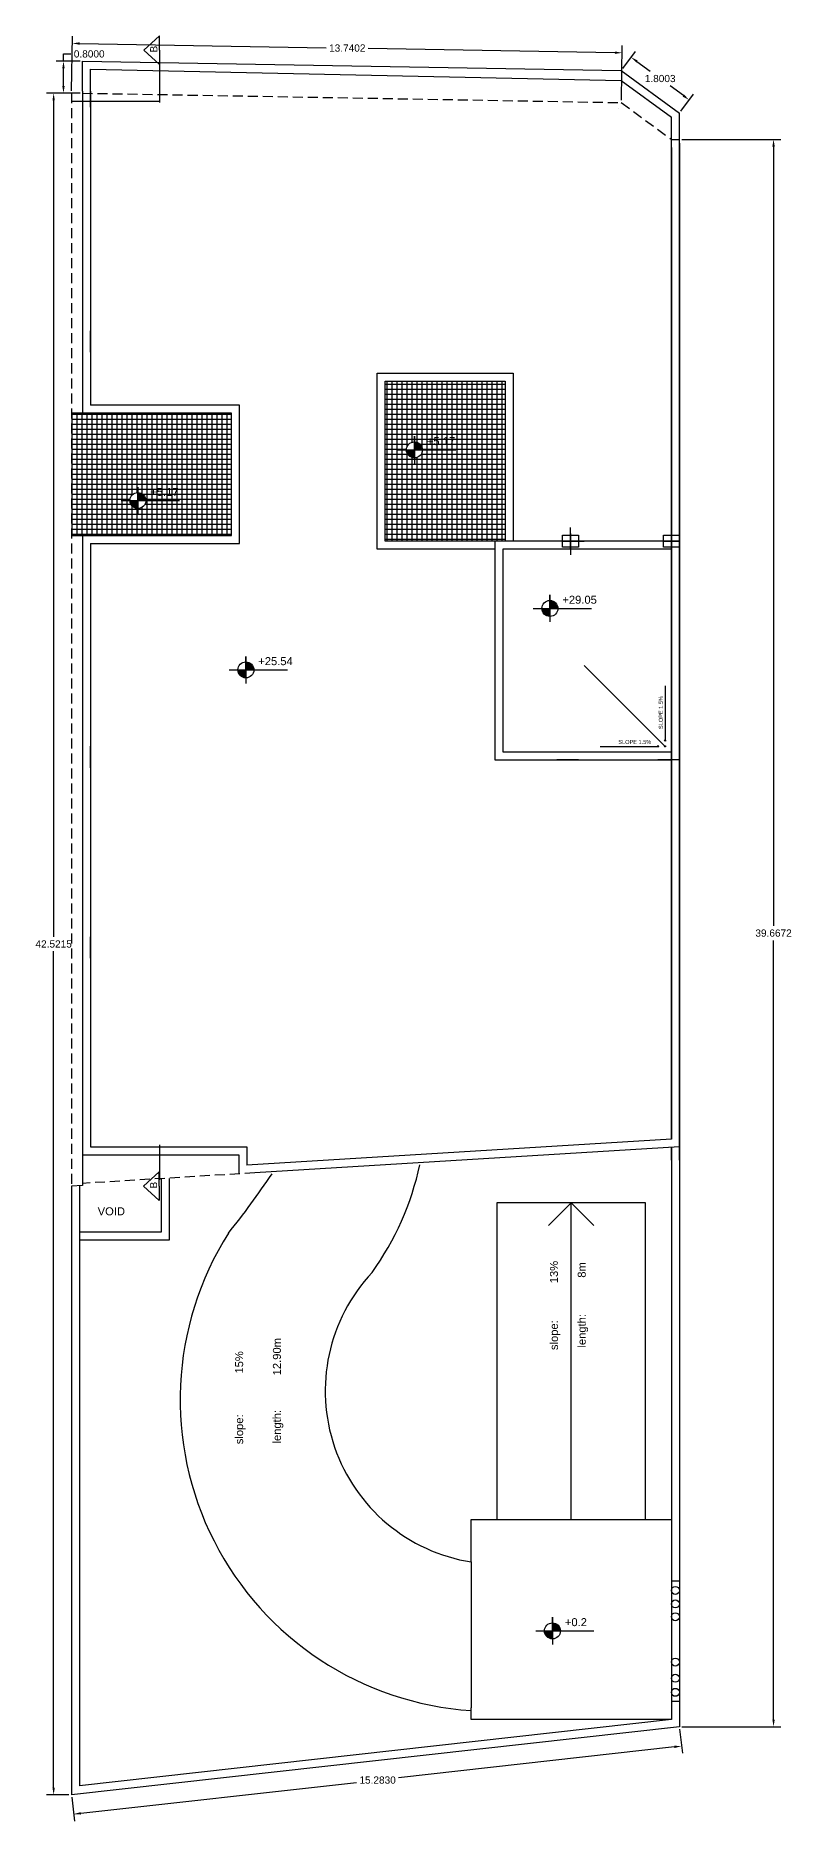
# Model space of a CAD drawing. Header units: inches. Extents: x 5 to 162, y 3 to 116.
# Drawn here: x 133.33 to 152.21, y 70.94 to 115.56 of the extents above; entities that cross this region are included whole.
import ezdxf

# ---------------------------------------------------------------- set-up
doc = ezdxf.new("R2010")
doc.units = ezdxf.units.IN
doc.header["$MEASUREMENT"] = 0
doc.linetypes.add('DASHED2', pattern=[0.375, 0.25, -0.125])
doc.styles.get("Standard").update_dxf_attribs({"font": 'arial.ttf'})
doc.dimstyles.get("Standard").update_dxf_attribs({"dimtxt": 0.18, "dimasz": 0.18, "dimexe": 0.18, "dimexo": 0.0625, "dimgap": 0.09, "dimtad": 0, "dimtih": 1, "dimtoh": 1, "dimdec": 4, "dimzin": 0, "dimdsep": 46, "dimtxsty": 'Standard', "dimcen": 0.09, "dimadec": 0, "dimazin": 0, "dimtfac": 1, "dimtdec": 4, "dimtofl": 0, "dimtmove": 0, "dimatfit": 3, "dimfxl": 1, "dimtolj": 1, "dimtzin": 0, "dimarcsym": 0})

# ---------------------------------------------------------------- blocks, each defined once
blk = doc.blocks.new('*U2')
blk.add_lwpolyline([(-0.2, 0), (0.2, 0), (0.2, -0.3), (-0.2, -0.3)], close=True)
blk = doc.blocks.new('*D146')
at = {"color": 0, "lineweight": -2, "transparency": 16777216}
for p, q in [((134.444, 114.924), (133.848, 114.924)), ((134.028, 114.924), (134.028, 115.104)), ((134.028, 115.104), (134.208, 115.104)), ((134.028, 114.304), (134.028, 114.744)), ((134.444, 114.124), (133.848, 114.124))]:
    blk.add_line(p, q, dxfattribs=at)
at = {"color": 0, "transparency": 16777216}
for points in [[(133.998, 114.744), (134.058, 114.744), (134.028, 114.924)], [(133.998, 114.304), (134.058, 114.304), (134.028, 114.124)]]:
    blk.add_solid(points, dxfattribs=at)
at = {"layer": 'Defpoints', "color": 0, "transparency": 16777216}
for p in [(134.028, 114.924), (134.507, 114.924), (134.507, 114.124)]:
    blk.add_point(p, dxfattribs=at)
at = {"color": 0, "transparency": 16777216, "insert": (134.671, 115.104), "char_height": 0.18, "attachment_point": 5}
blk.add_mtext('\\A1;0.8000', dxfattribs=at)
blk = doc.blocks.new('*D151')
at = {"color": 0, "lineweight": -2, "transparency": 16777216}
for p, q in [((149.479, 112.969), (151.95, 112.969)), ((151.77, 112.789), (151.77, 93.317)), ((151.77, 73.482), (151.77, 92.953)), ((149.479, 73.302), (151.95, 73.302))]:
    blk.add_line(p, q, dxfattribs=at)
at = {"color": 0, "transparency": 16777216}
for points in [[(151.74, 112.789), (151.8, 112.789), (151.77, 112.969)], [(151.74, 73.482), (151.8, 73.482), (151.77, 73.302)]]:
    blk.add_solid(points, dxfattribs=at)
at = {"layer": 'Defpoints', "color": 0, "transparency": 16777216}
for p in [(149.417, 112.969), (149.417, 73.302), (151.77, 73.302)]:
    blk.add_point(p, dxfattribs=at)
at = {"color": 0, "transparency": 16777216, "insert": (151.77, 93.135), "char_height": 0.18, "attachment_point": 5}
blk.add_mtext('\\A1;39.6672', dxfattribs=at)
blk = doc.blocks.new('*D152')
at = {"color": 0, "lineweight": -2, "transparency": 16777216}
for p, q in [((149.424, 73.24), (149.491, 72.64)), ((149.292, 72.799), (142.401, 72.028)), ((134.461, 71.139), (141.352, 71.91)), ((134.235, 71.539), (134.303, 70.94))]:
    blk.add_line(p, q, dxfattribs=at)
at = {"color": 0, "transparency": 16777216}
for points in [[(149.288, 72.829), (149.295, 72.769), (149.471, 72.819)], [(134.458, 71.169), (134.465, 71.109), (134.282, 71.119)]]:
    blk.add_solid(points, dxfattribs=at)
at = {"layer": 'Defpoints', "color": 0, "transparency": 16777216}
for p in [(149.417, 73.302), (134.228, 71.602), (134.282, 71.119)]:
    blk.add_point(p, dxfattribs=at)
at = {"color": 0, "transparency": 16777216, "insert": (141.877, 71.969), "char_height": 0.18, "attachment_point": 5}
blk.add_mtext('\\A1;15.2830', dxfattribs=at)
blk = doc.blocks.new('*D153')
at = {"color": 0, "lineweight": -2, "transparency": 16777216}
for p, q in [((134.166, 114.123), (133.603, 114.123)), ((133.783, 113.943), (133.783, 93.044)), ((133.783, 71.782), (133.783, 92.68)), ((134.166, 71.602), (133.603, 71.602))]:
    blk.add_line(p, q, dxfattribs=at)
at = {"color": 0, "transparency": 16777216}
for points in [[(133.753, 113.943), (133.813, 113.943), (133.783, 114.123)], [(133.753, 71.782), (133.813, 71.782), (133.783, 71.602)]]:
    blk.add_solid(points, dxfattribs=at)
at = {"layer": 'Defpoints', "color": 0, "transparency": 16777216}
for p in [(133.783, 114.123), (134.228, 114.123), (134.228, 71.602)]:
    blk.add_point(p, dxfattribs=at)
at = {"color": 0, "transparency": 16777216, "insert": (133.783, 92.862), "char_height": 0.18, "attachment_point": 5}
blk.add_mtext('\\A1;42.5215', dxfattribs=at)
blk = doc.blocks.new('*D154')
at = {"color": 0, "lineweight": -2, "transparency": 16777216}
for p, q in [((148.004, 114.739), (148.319, 115.167)), ((148.357, 114.916), (148.69, 114.671)), ((149.517, 114.062), (149.184, 114.307)), ((149.454, 113.672), (149.769, 114.1))]:
    blk.add_line(p, q, dxfattribs=at)
at = {"color": 0, "transparency": 16777216}
for points in [[(148.375, 114.94), (148.339, 114.891), (148.212, 115.022)], [(149.535, 114.086), (149.499, 114.038), (149.662, 113.955)]]:
    blk.add_solid(points, dxfattribs=at)
at = {"layer": 'Defpoints', "color": 0, "transparency": 16777216}
for p in [(147.967, 114.689), (149.662, 113.955), (149.417, 113.622)]:
    blk.add_point(p, dxfattribs=at)
at = {"color": 0, "transparency": 16777216, "insert": (148.937, 114.489), "char_height": 0.18, "attachment_point": 5}
blk.add_mtext('\\A1;1.8003', dxfattribs=at)
blk = doc.blocks.new('*D155')
at = {"color": 0, "lineweight": -2, "transparency": 16777216}
for p, q in [((134.23, 114.186), (134.253, 115.548)), ((134.43, 115.365), (140.595, 115.26)), ((147.808, 115.136), (141.643, 115.242)), ((147.968, 113.951), (147.991, 115.313))]:
    blk.add_line(p, q, dxfattribs=at)
at = {"color": 0, "transparency": 16777216}
for points in [[(134.43, 115.395), (134.429, 115.335), (134.25, 115.368)], [(147.808, 115.166), (147.807, 115.106), (147.988, 115.133)]]:
    blk.add_solid(points, dxfattribs=at)
at = {"layer": 'Defpoints', "color": 0, "transparency": 16777216}
for p in [(147.988, 115.133), (134.228, 114.123), (147.967, 113.889)]:
    blk.add_point(p, dxfattribs=at)
at = {"color": 0, "transparency": 16777216, "insert": (141.119, 115.251), "char_height": 0.18, "attachment_point": 5}
blk.add_mtext('\\A1;13.7402', dxfattribs=at)

msp = doc.modelspace()

# ---------------------------------------------------------------- hatches: boundary and pattern name
h = msp.add_hatch()
h.set_pattern_fill('ANSI37', color=256, angle=45)
h.set_pattern_definition([(90, (-99.50704, 20.85136), (-0.125, 3e-17), []), (180, (-99.50704, 20.85136), (-3e-17, -0.125), [])])
h.paths.add_polyline_path([(138.22845, 106.12415), (134.22845, 106.12415), (134.22845, 103.07415), (138.22845, 103.07415)])
h.paths.add_polyline_path([(136.08664, 103.94269, -1), (135.68664, 103.94269, -1)], flags=16)
h.paths.add_polyline_path([(145.06664, 102.92815), (145.06664, 106.92815), (142.06664, 106.92815), (142.06664, 102.92815)])
h.paths.add_polyline_path([(142.59815, 105.20974, -1), (142.99815, 105.20974, -1)], flags=16)
h.paths.add_polyline_path([(136.13119, 103.9515), (136.93815, 103.9515), (136.93815, 104.36364), (136.13119, 104.36364)], flags=24)
h.paths.add_polyline_path([(143.04271, 105.21855), (143.84966, 105.21855), (143.84966, 105.63069), (143.04271, 105.63069)], flags=24)
h = msp.add_hatch(color=256)
h.dxf.hatch_style = 1
h.paths.add_polyline_path([(142.79815, 105.40974), (142.79815, 105.20974), (142.99815, 105.20974, 0.41421356)])
h.paths.add_polyline_path([(142.79815, 105.00974), (142.79815, 105.20974), (142.59815, 105.20974, 0.41421356)])
h = msp.add_hatch(color=256)
h.dxf.hatch_style = 1
h.paths.add_polyline_path([(135.88664, 104.14269), (135.88664, 103.94269), (136.08664, 103.94269, 0.41421356)])
h.paths.add_polyline_path([(135.88664, 103.74269), (135.88664, 103.94269), (135.68664, 103.94269, 0.41421356)])
h = msp.add_hatch(color=256)
h.dxf.hatch_style = 1
h.paths.add_polyline_path([(146.18269, 101.44677), (146.18269, 101.24677), (146.38269, 101.24677, 0.41421356)])
h.paths.add_polyline_path([(146.18269, 101.04677), (146.18269, 101.24677), (145.98269, 101.24677, 0.41421356)])
h = msp.add_hatch(color=256)
h.dxf.hatch_style = 1
h.paths.add_polyline_path([(138.58506, 99.91172), (138.58506, 99.71172), (138.78506, 99.71172, 0.41421356)])
h.paths.add_polyline_path([(138.58506, 99.51172), (138.58506, 99.71172), (138.38506, 99.71172, 0.41421356)])
h = msp.add_hatch(color=256)
h.dxf.hatch_style = 1
h.paths.add_polyline_path([(149.04806, 97.80154, 1), (149.07378, 97.80154, 1)])
h = msp.add_hatch(color=256)
h.dxf.hatch_style = 1
h.paths.add_polyline_path([(146.24582, 75.89748), (146.24582, 75.69748), (146.44582, 75.69748, 0.41421356)])
h.paths.add_polyline_path([(146.24582, 75.49748), (146.24582, 75.69748), (146.04582, 75.69748, 0.41421356)])

# ---------------------------------------------------------------- linework, layer by layer
for p, q in [((136.42845, 115.55993), (136.03334, 115.19993)), ((136.42845, 114.83993), (136.03334, 115.19993)), ((136.42845, 115.19993), (136.42845, 115.55993)), ((136.42845, 115.19993), (136.42845, 113.88727)), ((136.42845, 115.19993), (136.42845, 114.83993)), ((134.50664, 114.17415), (134.50664, 114.92415)), ((134.50664, 114.92415), (147.96664, 114.68869)), ((134.70664, 113.97615), (134.70664, 114.72615)), ((134.70664, 114.72615), (147.96664, 114.44037)), ((147.96664, 114.68869), (149.41664, 113.62166)), ((134.70664, 113.77815), (134.70664, 114.31771)), ((147.96664, 114.44037), (149.21664, 113.52052)), ((134.22845, 113.92305), (134.37845, 113.92305)), ((134.37845, 113.92305), (136.42845, 113.92305)), ((134.50664, 114.17415), (134.50664, 106.12415)), ((134.50664, 113.97615), (134.50664, 107.84615)), ((134.70664, 114.17415), (134.70664, 106.32415)), ((134.70664, 114.17415), (134.70664, 113.63459)), ((147.89826, 113.74069), (147.89871, 113.74036)), ((149.21664, 112.77052), (149.21664, 113.52052)), ((149.41664, 112.87166), (149.41664, 113.62166)), ((149.21664, 112.96883), (149.41664, 112.96883)), ((149.21664, 112.77052), (149.21664, 87.98215)), ((149.21664, 87.98215), (149.21664, 112.77052)), ((149.21664, 112.77052), (149.21664, 87.98215)), ((149.21664, 112.39069), (149.21664, 112.64069)), ((149.41664, 87.46215), (149.41664, 112.87166)), ((149.41664, 112.87166), (149.41664, 73.30166)), ((149.21664, 111.09069), (149.21664, 110.99069)), ((134.70464, 107.64815), (134.70464, 108.18771)), ((134.70464, 108.04415), (134.70464, 107.50459)), ((149.21664, 107.64815), (149.21664, 108.18771)), ((149.21664, 108.04415), (149.21664, 107.50459)), ((141.86664, 102.72815), (141.86664, 107.12815)), ((141.86664, 107.12815), (145.26664, 107.12815)), ((142.56664, 107.12815), (144.56664, 107.12815)), ((145.26664, 107.12815), (145.26664, 102.92815)), ((142.06664, 102.92815), (142.06664, 106.92815)), ((142.06664, 106.92815), (145.06664, 106.92815)), ((145.06664, 106.92815), (145.06664, 102.92815)), ((138.42845, 106.32415), (134.70664, 106.32415)), ((138.42845, 102.87415), (138.42845, 106.32415)), ((138.22845, 106.12415), (134.22845, 106.12415)), ((138.22845, 103.07415), (138.22845, 106.12415)), ((142.79815, 105.20974), (142.79815, 105.54905)), ((142.79815, 105.54905), (142.79815, 104.87313)), ((142.38084, 105.20974), (143.83568, 105.20974)), ((135.88664, 103.94269), (135.88664, 104.282)), ((135.88664, 104.282), (135.88664, 103.60608)), ((135.46933, 103.94269), (136.92416, 103.94269)), ((134.22845, 103.07415), (138.22845, 103.07415)), ((134.50664, 103.07415), (134.50664, 87.71615)), ((134.50664, 103.07415), (134.50664, 97.66415)), ((146.69664, 102.72815), (146.69664, 103.26771)), ((146.69664, 103.12415), (146.69664, 102.58459)), ((149.21664, 102.72815), (149.21664, 103.26771)), ((149.21664, 103.12415), (149.21664, 102.58459)), ((134.50464, 102.92615), (134.50464, 97.46615)), ((134.50464, 102.87415), (134.50664, 102.87415)), ((134.70664, 102.87415), (134.70664, 87.79415)), ((134.70664, 102.87415), (138.42845, 102.87415)), ((144.80764, 102.72815), (141.86664, 102.72815)), ((145.00764, 102.92815), (142.06664, 102.92815)), ((145.06664, 102.92815), (142.06664, 102.92815)), ((149.21764, 102.92815), (144.80764, 102.92815)), ((144.80764, 102.92815), (144.80764, 101.59536)), ((149.21764, 102.72815), (145.00764, 102.72815)), ((145.00764, 102.72815), (145.00764, 99.88415)), ((145.26664, 102.72815), (145.00764, 102.72815)), ((146.49864, 102.92615), (147.0382, 102.92615)), ((149.41464, 102.92615), (148.87508, 102.92615)), ((149.01864, 102.92615), (149.41664, 102.92615)), ((144.80764, 101.59536), (144.80764, 100.54536)), ((146.18269, 101.24677), (146.18269, 101.58608)), ((146.18269, 101.58608), (146.18269, 100.91015)), ((149.21664, 101.55175), (149.21664, 98.8849)), ((145.76537, 101.24677), (147.22021, 101.24677)), ((149.21664, 101.25535), (149.21664, 100.95895)), ((144.80764, 100.55536), (144.80764, 100.54536)), ((144.80764, 100.54536), (144.80764, 97.46415)), ((149.21664, 100.66255), (149.21664, 100.36615)), ((138.58506, 99.71172), (138.58506, 100.05104)), ((138.58506, 100.05104), (138.58506, 99.37511)), ((149.21664, 100.06975), (149.21664, 99.77331)), ((138.16775, 99.71172), (139.62258, 99.71172)), ((145.00764, 99.88415), (145.00764, 97.66415)), ((149.06092, 97.80154), (147.04109, 99.82136)), ((149.06092, 99.30992), (149.06092, 97.95711)), ((149.21664, 99.47691), (149.21664, 99.18051)), ((134.70464, 97.26815), (134.70464, 97.80771)), ((147.43649, 97.80154), (148.87603, 97.80154)), ((148.87603, 97.78154), (148.87603, 97.82154)), ((148.87603, 97.82154), (148.90439, 97.80154)), ((148.90439, 97.80154), (148.87603, 97.78154)), ((149.04092, 97.95711), (149.08092, 97.95711)), ((149.06092, 97.92874), (149.04092, 97.95711)), ((149.08092, 97.95711), (149.06092, 97.92874)), ((149.21664, 97.26815), (149.21664, 97.80771)), ((134.70464, 97.66415), (134.70464, 97.12459)), ((144.80764, 97.46415), (149.21764, 97.46415)), ((145.00764, 97.66415), (149.21764, 97.66415)), ((146.89464, 97.46615), (146.35508, 97.46615)), ((146.49864, 97.46615), (147.0382, 97.46615)), ((149.41464, 97.46615), (148.87508, 97.46615)), ((149.21664, 97.66415), (149.21664, 97.12459)), ((134.70464, 92.50615), (134.70464, 93.04571)), ((134.70464, 92.90215), (134.70464, 92.36259)), ((149.21664, 92.50615), (149.21664, 93.04571)), ((149.21664, 92.90215), (149.21664, 92.36259)), ((134.50664, 92.70415), (134.50664, 87.91415)), ((134.50664, 88.11215), (134.50664, 87.86215)), ((149.21864, 87.98227), (138.60864, 87.33227)), ((149.21664, 88.31015), (149.21664, 87.98215)), ((134.50664, 87.86215), (134.50582, 87.80215)), ((134.50664, 87.80215), (134.50664, 86.8306)), ((134.50664, 87.59415), (138.40864, 87.59415)), ((134.70664, 87.79415), (138.60864, 87.79415)), ((136.42845, 87.84657), (136.42845, 86.97087)), ((138.40864, 87.59415), (138.40864, 87.11965)), ((138.60864, 87.79415), (138.60864, 87.33227)), ((149.41864, 87.79415), (138.80864, 87.14415)), ((149.21664, 87.78177), (149.21664, 87.77059)), ((149.21664, 87.78177), (149.21664, 87.46215)), ((149.21664, 87.46215), (149.21664, 87.78177)), ((149.21664, 87.78177), (149.21664, 73.48052)), ((149.21864, 87.49415), (149.21864, 87.78189)), ((149.21864, 87.78189), (149.21864, 87.35059)), ((136.42333, 87.17093), (136.02823, 86.81093)), ((136.42333, 86.81093), (136.42333, 87.17093)), ((134.50664, 86.8306), (134.22845, 86.81356)), ((134.22845, 86.81356), (134.22845, 71.60158)), ((134.42845, 86.81356), (134.42845, 71.82521)), ((136.42333, 86.45093), (136.02823, 86.81093)), ((136.42333, 86.81093), (136.42333, 86.45093)), ((136.47845, 85.67356), (136.47845, 87.0014)), ((136.67845, 85.47356), (136.67845, 87.0014)), ((144.862, 78.49269), (144.862, 86.40369)), ((144.862, 86.40369), (148.562, 86.40369)), ((146.712, 86.39222), (146.14698, 85.82587)), ((146.71664, 78.48122), (146.712, 86.39222)), ((146.712, 86.39222), (147.27768, 85.82654)), ((148.562, 86.40369), (148.562, 78.49269)), ((134.42845, 85.67356), (136.47845, 85.67356)), ((134.42845, 85.47356), (136.67845, 85.47356)), ((144.862, 78.48122), (144.862, 85.40617)), ((148.562, 85.40617), (148.562, 78.48122)), ((144.21664, 78.48122), (149.21664, 78.48122)), ((144.21668, 77.41941), (144.21668, 78.48122)), ((144.21668, 77.41941), (144.21668, 73.77195)), ((149.41664, 76.93884), (149.21709, 76.93886)), ((146.24582, 75.69748), (146.24582, 76.03679)), ((146.24582, 76.03679), (146.24582, 75.36087)), ((145.8285, 75.69748), (147.28334, 75.69748)), ((144.21664, 73.48122), (144.21668, 73.77195)), ((149.21664, 73.93884), (149.41664, 73.93884)), ((149.41664, 73.30166), (134.22845, 71.60158)), ((149.21664, 73.48052), (134.42845, 71.82521)), ((149.21664, 73.48052), (144.21664, 73.48122))]:
    msp.add_line(p, q)
at = {"linetype": 'DASHED2'}
for p, q in [((134.22845, 114.12305), (134.22845, 86.81356)), ((134.50664, 114.12415), (147.96664, 113.88869)), ((147.96664, 113.88869), (149.21664, 112.96883)), ((138.80864, 87.14415), (134.50664, 86.8806))]:
    msp.add_line(p, q, dxfattribs=at)
for centre, radius in [((142.79815, 105.20974), 0.2), ((135.88664, 103.94269), 0.2), ((146.18269, 101.24677), 0.2), ((138.58506, 99.71172), 0.2), ((149.06092, 97.80154), 0.01286), ((149.31686, 76.70823), 0.09978), ((149.31686, 76.37244), 0.09978), ((146.24582, 75.69748), 0.2), ((149.31686, 76.05227), 0.09978), ((149.31686, 74.91997), 0.09978), ((149.31686, 74.5139), 0.09978), ((149.31686, 74.1625), 0.09978)]:
    msp.add_circle(centre, radius)
for centre, radius, start, end in [((121.75217, 98.82895), 21.04551, 321.183101, 326.197251), ((135.78104, 88.9089), 7.32073, 324.471616, 347.679707), ((144.72841, 81.47454), 7.78479, 147.677712, 266.230866), ((144.89558, 81.69387), 4.32804, 136.833303, 260.975201)]:
    msp.add_arc(centre, radius, start, end)

# ---------------------------------------------------------------- block references
for p in [(146.69664, 103.07615), (149.21764, 103.07815)]:
    msp.add_blockref('*U2', p)

# ---------------------------------------------------------------- texts
at = {"attachment_point": 1, "rotation": 90}
for s, width, heights, insert, char_height in [('B', 1.1155648, [0], (136.19363, 115.14081), 0.18), ('SLOPE 1.5%', 0.8194436, [0.12562], (148.90326, 98.23521), 0.1), ('B', 1.1155648, [0], (136.18852, 86.7518), 0.18)]:
    msp.add_mtext_dynamic_manual_height_columns(s, width=width, gutter_width=1, heights=heights, dxfattribs=dict(at, insert=insert, char_height=char_height))
at = {"attachment_point": 1}
for s, width, heights, insert, char_height in [('+5.17', 0.4837455, [0.20423], (143.10826, 105.52857), 0.2), ('+5.17', 0.4837455, [0.20423], (136.19675, 104.26152), 0.2), ('+29.05', 0.8467652, [0.22977], (146.49279, 101.5656), 0.2), ('+25.54', 0.7290008, [0.17973], (138.89516, 100.03056), 0.2), ('SLOPE 1.5%', 0.8194436, [0.12562], (147.89193, 97.96166), 0.1), ('VOID', 0.7418839, [0.20696], (134.88247, 86.28275), 0.2), ('+0.2', 0.7815672, [0.17874], (146.55592, 76.01631), 0.2)]:
    msp.add_mtext_dynamic_manual_height_columns(s, width=width, gutter_width=1, heights=heights, dxfattribs=dict(at, insert=insert, char_height=char_height))
note = msp.add_mtext_dynamic_manual_height_columns('\\pi-0.6,l0.8,t0.8;slope:', width=1.0696142, gutter_width=0, heights=[0.46082, 0], dxfattribs=dict(insert=(146.18303, 82.51529), char_height=0.2, attachment_point=1, rotation=90))
for column, words in zip(note.columns.linked_columns, ['\\pl0.8,t0,0.8;^I13%']):
    column.text = words
note = msp.add_mtext_dynamic_manual_height_columns('\\pi-0.6,l0.8,t0.8;length:', width=1.0897244, gutter_width=0.05625, heights=[0.39835, 0], dxfattribs=dict(insert=(146.87701, 82.57771), char_height=0.2, attachment_point=1, rotation=90))
for column, words in zip(note.columns.linked_columns, ['\\pl0.8,t0,0.8;^I8m']):
    column.text = words
note = msp.add_mtext_dynamic_manual_height_columns('\\pi-0.6,l0.8,t0.8,2.6;length:', width=1.1035502, gutter_width=0, heights=[0.34861, 0], dxfattribs=dict(insert=(139.26115, 80.18034), char_height=0.2, attachment_point=1, rotation=90))
for column, words in zip(note.columns.linked_columns, ['\\pl0.8,t0,0.8,2.6;^I12.90m']):
    column.text = words
note = msp.add_mtext_dynamic_manual_height_columns('\\pi-0.6,l0.8,t0.8;slope:', width=1.1660029, gutter_width=0, heights=[0.38353, 0], dxfattribs=dict(insert=(138.31741, 80.16254), char_height=0.2, attachment_point=1, rotation=90))
for column, words in zip(note.columns.linked_columns, ['\\pl0.8,t0,0.8;^I15%']):
    column.text = words

# ---------------------------------------------------------------- dimensions: what is measured, and where the dimension line sits
for base, p1, p2, picture, middle in [((134.02771, 114.92415), (134.50664, 114.12415), (134.50664, 114.92415), '*D146', (134.67103, 115.10415)), ((133.78337, 114.12305), (134.22845, 71.60158), (134.22845, 114.12305), '*D153', (133.78337, 92.86231)), ((151.77005, 73.30166), (149.41664, 112.96883), (149.41664, 73.30166), '*D151', (151.77005, 93.13525))]:
    dim = msp.add_linear_dim(base=base, p1=p1, p2=p2, angle=90, dimstyle='Standard')
    dim.commit()
    dim.dimension.update_dxf_attribs({"geometry": picture, "text_midpoint": middle})
for p1, p2, distance, picture, middle in [((134.22845, 114.12305), (147.96664, 113.88869), 1.24487, '*D155', (141.11878, 115.25056)), ((147.96664, 114.68869), (149.41664, 113.62166), 0.41411, '*D154', (148.93708, 114.48871)), ((149.41664, 73.30166), (134.22845, 71.60158), 0.48572, '*D152', (141.87657, 71.96891))]:
    dim = msp.add_aligned_dim(p1=p1, p2=p2, distance=distance, dimstyle='Standard')
    dim.commit()
    dim.dimension.update_dxf_attribs({"geometry": picture, "text_midpoint": middle})

doc.saveas('drawing.dxf')
